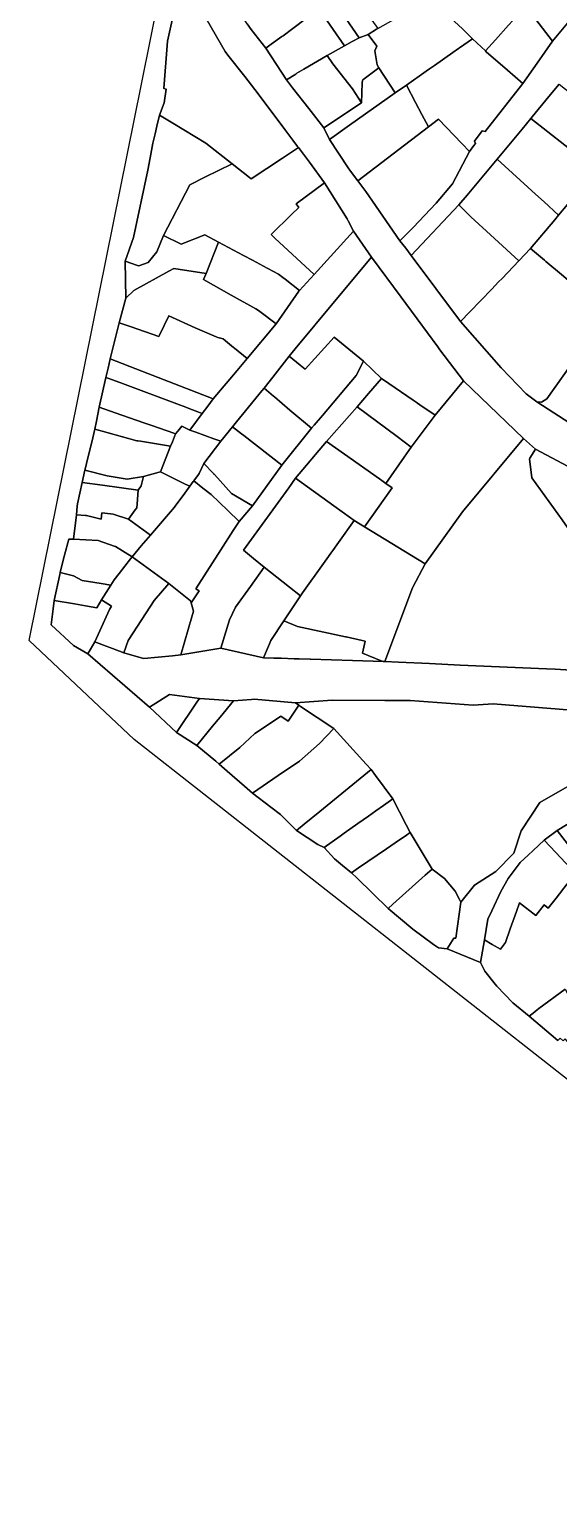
# Model space of a CAD drawing. Header units: inches. Extents: x 469561 to 471650, y 1000291 to 1003909.
# Drawn here: x 469952.2 to 470104, y 1000929.4 to 1001347.5 of the extents above; entities that cross this region are included whole.
import ezdxf

# ---------------------------------------------------------------- set-up
doc = ezdxf.new("R2010")
doc.units = ezdxf.units.IN
doc.header["$MEASUREMENT"] = 0
doc.layers.add('Gulele_10_08_New_Parcel', color=7, linetype='Continuous')

msp = doc.modelspace()

# ---------------------------------------------------------------- linework, layer by layer
at = {"layer": 'Gulele_10_08_New_Parcel'}
for points in [[(470556.3433, 1000687.9273), (470181.9868, 1000987.1985), (469982.2337, 1001143.9182), (469952.1695, 1001172.255), (469984.4018, 1001331.7218), (469994.8086, 1001383.4798)], [(469995.3301, 1001359.9651), (469991.8313, 1001344.058), (469990.8021, 1001330.4853), (469991.4424, 1001330.3022), (469990.8645, 1001326.3769), (469989.5648, 1001322.82), (469988.7875, 1001319.6569), (469988.2556, 1001317.4926), (469987.5812, 1001314.7486), (469986.8383, 1001310.5511), (469986.2132, 1001307.0193), (469982.0407, 1001287.73), (469979.715, 1001280.9582), (469979.8518, 1001270.356), (469977.9366, 1001263.3106), (469977.1744, 1001260.2), (469975.4057, 1001252.982), (469974.7899, 1001250.3221), (469974.1724, 1001247.6551), (469972.1908, 1001239.0964), (469971.4598, 1001235.1404), (469971.028, 1001232.8035), (469970.1128, 1001229.1428), (469968.7885, 1001223.8454), (469968.369, 1001222.1676), (469968.0867, 1001221.0384), (469967.3393, 1001217.5793), (469966.0583, 1001211.4409), (469965.9762, 1001210.7394), (469965.6927, 1001208.3157), (469964.8678, 1001201.2647), (469963.5038, 1001201.3387), (469962.3229, 1001196.7135), (469961.8634, 1001194.9138), (469961.0414, 1001191.6941), (469960.9325, 1001191.1886), (469959.3313, 1001183.7595), (469959.0224, 1001181.336), (469958.4421, 1001176.7826), (469964.8849, 1001170.807), (469968.9759, 1001168.4376), (469986.6599, 1001153.1518), (469994.3788, 1001145.9076), (470000.1885, 1001142.162), (470005.6691, 1001137.619), (470006.675, 1001136.7852), (470008.966, 1001134.8019), (470013.89, 1001130.5393), (470016.2149, 1001128.5267), (470021.4855, 1001124.5155), (470024.2598, 1001122.4041), (470025.1114, 1001121.532), (470028.7908, 1001117.7642), (470034.9693, 1001113.7793), (470036.7369, 1001112.9129), (470039.748, 1001109.6508), (470041.9722, 1001107.8033), (470044.5293, 1001105.6793), (470046.1622, 1001104.0895), (470055.0546, 1001095.4316), (470062.1642, 1001089.493), (470068.115, 1001085.1651), (470069.5247, 1001084.1399), (470072.0272, 1001083.8423), (470081.5293, 1001079.9793), (470082.8125, 1001077.4888), (470085.7942, 1001073.7043), (470086.2025, 1001073.1861), (470090.8311, 1001068.3618), (470095.525, 1001064.5807), (470103.6849, 1001057.5591), (470104.3677, 1001058.2424)], [(470002.9716, 1001350.3175), (470008.3236, 1001341.0483), (470009.1233, 1001340.0323), (470013.9813, 1001333.8607), (470016.8571, 1001330.2074), (470024.114, 1001320.5316), (470025.4657, 1001318.7293), (470027.7625, 1001315.6668), (470029.1142, 1001313.8646), (470029.3746, 1001313.5174), (470024.8045, 1001310.5097), (470015.7939, 1001304.5797), (470015.3462, 1001304.9322), (470010.3221, 1001308.8878), (470002.8393, 1001314.7793), (469993.3762, 1001320.5113), (469993.3144, 1001320.5488), (469989.5648, 1001322.82), (469990.8645, 1001326.3769), (469991.4424, 1001330.3022), (469990.8021, 1001330.4853), (469991.8313, 1001344.058), (469995.3301, 1001359.9651)], [(470104.06, 1001331.7244), (470101.1703, 1001328.1934), (470096.3869, 1001322.3484), (470096.0028, 1001321.8791), (470093.4923, 1001318.8115), (470086.3197, 1001310.2106), (470077.7464, 1001299.9301), (470075.3771, 1001297.089), (470061.669, 1001282.6382), (470060.1801, 1001284.6661), (470058.4413, 1001286.8425), (470062.2347, 1001290.5766), (470068.8137, 1001297.6298), (470073.4962, 1001303.1421), (470078.3564, 1001312.4476), (470079.6855, 1001314.1409), (470080.089, 1001314.655), (470079.7907, 1001315.3642), (470082.0476, 1001318.376), (470082.8578, 1001318.1824), (470093.6574, 1001331.9414), (470097.7528, 1001337.7525), (470102.1834, 1001344.0391), (470108.8547, 1001352.0297)], [(470108.8547, 1001352.0297), (470102.1834, 1001344.0391), (470094.506, 1001353.9533)], [(470119.1566, 1001215.5161), (470097.311, 1001227.1235), (470093.8727, 1001230.1458), (470076.6901, 1001246.7226), (470069.9109, 1001255.5917), (470069.3055, 1001256.3837), (470063.3728, 1001264.4352), (470060.1376, 1001268.8258), (470058.7674, 1001270.6854), (470050.3415, 1001282.1206), (470045.107, 1001289.5768), (470043.6332, 1001292.5645), (470043.3793, 1001293.0793), (470036.8304, 1001303.4624), (470032.4964, 1001309.3073), (470029.3746, 1001313.5174), (470029.1142, 1001313.8646), (470027.7625, 1001315.6668), (470025.4657, 1001318.7293), (470024.114, 1001320.5316), (470016.8571, 1001330.2074), (470013.9813, 1001333.8607), (470009.1233, 1001340.0323), (470008.3236, 1001341.0483), (470002.9716, 1001350.3175)], [(470014.7107, 1001348.9585), (470015.7661, 1001347.4176), (470019.9743, 1001342.0239), (470024.5137, 1001335.1068), (470025.9202, 1001332.9635), (470026.1978, 1001332.5405), (470027.6832, 1001330.6522), (470032.3136, 1001324.7662), (470036.6888, 1001319.2045), (470038.2595, 1001315.8853), (470043.6448, 1001307.7145), (470044.2435, 1001306.8063), (470046.4093, 1001303.9718), (470048.715, 1001300.9542), (470049.5689, 1001299.7153), (470050.639, 1001298.1627), (470058.4413, 1001286.8425), (470060.1801, 1001284.6661), (470061.669, 1001282.6382), (470075.8649, 1001263.7047), (470087.472, 1001250.4061), (470094.6462, 1001242.9403), (470097.6793, 1001240.6655), (470108.7946, 1001233.4798)], [(470108.7946, 1001233.4798), (470097.6793, 1001240.6655), (470099.0208, 1001240.5488), (470100.5373, 1001241.5404), (470109.928, 1001254.7223)], [(470107.6771, 1001152.3067), (470085.171, 1001154.1288), (470079.4343, 1001153.7145), (470061.3963, 1001155.0756), (470054.122, 1001155.0756), (470039.0115, 1001155.194), (470028.5414, 1001154.3361), (470016.6877, 1001155.4574), (470015.8744, 1001155.3867), (470010.7841, 1001154.9443), (470000.9998, 1001155.6611), (469992.371, 1001156.7498), (469986.6599, 1001153.1518), (469968.9759, 1001168.4376), (469970.9693, 1001171.8793), (469973.4956, 1001170.9065), (469976.0219, 1001169.9337), (469979.2793, 1001168.6793), (469984.3148, 1001167.2747), (469985.0503, 1001167.0695), (469993.2163, 1001167.8597), (469995.6526, 1001168.0955), (470007.1337, 1001170.0618), (470019.3598, 1001167.3082), (470022.3532, 1001167.2121), (470024.3988, 1001167.1464), (470028.1115, 1001167.0273), (470029.3434, 1001166.9877), (470029.5522, 1001166.981), (470032.7212, 1001166.8793), (470032.843, 1001166.8754), (470044.8322, 1001166.4905), (470050.8046, 1001166.2988), (470053.6699, 1001166.2068), (470054.145, 1001166.1855), (470058.0309, 1001166.0115), (470066.979, 1001165.6108), (470075.6924, 1001165.2205), (470100.4963, 1001164.1097), (470102.99, 1001163.998), (470107.5849, 1001163.7922)], [(470107.0302, 1001130.7156), (470098.5805, 1001125.8238), (470093.1987, 1001117.6575), (470091.1287, 1001111.3257), (470085.9288, 1001106.0093), (470079.8373, 1001102.1037), (470075.8816, 1001097.2718), (470075.5232, 1001097.9698), (470074.2924, 1001100.3665), (470071.2812, 1001104.0468), (470067.6846, 1001106.7234), (470061.4114, 1001117.1787), (470060.2393, 1001119.4448), (470056.3929, 1001126.8812), (470051.4849, 1001133.5137), (470050.2033, 1001135.2455), (470048.7805, 1001136.8123), (470039.4953, 1001147.0371), (470029.9982, 1001153.3685), (470029.457, 1001153.7293), (470028.5414, 1001154.3361), (470039.0115, 1001155.194), (470054.122, 1001155.0756), (470061.3963, 1001155.0756), (470079.4343, 1001153.7145), (470085.171, 1001154.1288), (470107.6771, 1001152.3067)], [(470112.5126, 1001123.2411), (470103.5593, 1001117.7793), (470099.8277, 1001115.0396), (470096.6774, 1001112.0948), (470095.2142, 1001110.727), (470092.9142, 1001108.577), (470089.4621, 1001104.0221), (470087.3759, 1001100.3061), (470084.7576, 1001094.8009), (470083.6165, 1001092.4015), (470082.6821, 1001086.4201), (470081.5293, 1001079.9793), (470072.0272, 1001083.8423), (470073.8669, 1001086.918), (470074.5112, 1001086.8869), (470075.8816, 1001097.2718), (470079.8373, 1001102.1037), (470085.9288, 1001106.0093), (470091.1287, 1001111.3257), (470093.1987, 1001117.6575), (470098.5805, 1001125.8238), (470107.0302, 1001130.7156)], [(470108.7479, 1001105.4969), (470103.1521, 1001111.4832), (470099.8277, 1001115.0396), (470103.5593, 1001117.7793), (470108.0961, 1001111.8246)], [(470105.7952, 1001072.3631), (470098.2645, 1001066.7474), (470097.8067, 1001066.406), (470096.6056, 1001065.4452), (470095.525, 1001064.5807), (470090.8311, 1001068.3618), (470086.2025, 1001073.1861), (470085.7942, 1001073.7043), (470082.8125, 1001077.4888), (470081.5293, 1001079.9793), (470082.6821, 1001086.4201), (470084.8784, 1001085.1336), (470087.2455, 1001083.7472), (470088.6798, 1001085.703), (470090.0778, 1001089.6255), (470091.8459, 1001094.5862), (470092.7271, 1001097.0587), (470097.3974, 1001093.4098), (470099.8152, 1001096.5044), (470100.9993, 1001095.5793), (470103.2364, 1001098.4426), (470106.4132, 1001102.5087)]]:
    msp.add_lwpolyline(points, dxfattribs=at)
for points in [[(470031.5322, 1001367.2142), (470035.859, 1001370.2963), (470052.0993, 1001347.6547), (470051.7737, 1001347.4531), (470049.3324, 1001345.9419), (470046.8116, 1001345.0213), (470035.1318, 1001361.9859)], [(470066.68, 1001356.7232), (470070.1177, 1001359.746), (470071.8635, 1001361.0006), (470077.0763, 1001364.7465), (470078.2818, 1001365.6129), (470083.8093, 1001369.585), (470086.9231, 1001365.4387), (470095.0773, 1001354.5806), (470094.506, 1001353.9533), (470089.625, 1001348.5938), (470085.8092, 1001344.4039), (470082.9525, 1001341.2672), (470079.296, 1001344.7402), (470076.3521, 1001347.5364), (470072.9953, 1001350.7248), (470071.1947, 1001352.435)], [(470012.8025, 1001351.7444), (470023.9455, 1001361.1092), (470027.6203, 1001364.1913), (470029.8927, 1001360.9149), (470031.0191, 1001359.2908), (470035.1735, 1001353.3007), (470027.7612, 1001347.7014), (470024.9531, 1001345.5802), (470024.6408, 1001345.3571), (470021.5197, 1001343.1278), (470019.9743, 1001342.0239), (470015.7661, 1001347.4176), (470014.7107, 1001348.9585)], [(470027.6203, 1001364.1913), (470031.5322, 1001367.2142), (470035.1318, 1001361.9859), (470046.8116, 1001345.0213), (470044.9776, 1001344.0439), (470044.8036, 1001343.943), (470042.5643, 1001342.6443), (470035.1735, 1001353.3007), (470031.0191, 1001359.2908), (470029.8927, 1001360.9149)], [(470049.3324, 1001345.9419), (470051.7737, 1001347.4531), (470052.0993, 1001347.6547), (470056.7545, 1001350.2323), (470059.2711, 1001351.6258), (470066.68, 1001356.7232), (470071.1947, 1001352.435), (470072.9953, 1001350.7248), (470076.3521, 1001347.5364), (470079.296, 1001344.7402), (470075.5534, 1001342.1214), (470075.2667, 1001341.9208), (470073.6305, 1001340.7759), (470068.3728, 1001337.0969), (470066.9735, 1001336.1177), (470065.9335, 1001335.39), (470060.3083, 1001331.4539), (470057.1305, 1001329.2101), (470052.4295, 1001336.4162), (470051.9105, 1001337.2118), (470051.3055, 1001341.2745), (470051.8793, 1001342.5793)], [(470019.9743, 1001342.0239), (470021.5197, 1001343.1278), (470024.6408, 1001345.3571), (470024.9531, 1001345.5802), (470027.7612, 1001347.7014), (470035.1735, 1001353.3007), (470042.5643, 1001342.6443), (470037.5513, 1001339.9107), (470030.9094, 1001335.993), (470028.9488, 1001334.8365), (470028.6152, 1001334.5581), (470025.9202, 1001332.9635), (470024.5137, 1001335.1068)], [(470082.9525, 1001341.2672), (470085.8092, 1001344.4039), (470089.625, 1001348.5938), (470094.506, 1001353.9533), (470102.1834, 1001344.0391), (470097.7528, 1001337.7525), (470093.6574, 1001331.9414), (470089.3299, 1001335.7028), (470083.2166, 1001341.0163)], [(470037.5513, 1001339.9107), (470042.5643, 1001342.6443), (470044.8036, 1001343.943), (470044.9776, 1001344.0439), (470046.8116, 1001345.0213), (470049.3324, 1001345.9419), (470051.8793, 1001342.5793), (470051.3055, 1001341.2745), (470051.9105, 1001337.2118), (470052.4295, 1001336.4162), (470047.8259, 1001332.905), (470047.6803, 1001332.794), (470047.6587, 1001332.1137), (470047.4761, 1001326.3763), (470044.836, 1001330.3475), (470039.2664, 1001337.5183)], [(470060.3083, 1001331.4539), (470065.9335, 1001335.39), (470066.9735, 1001336.1177), (470068.3728, 1001337.0969), (470073.6305, 1001340.7759), (470075.2667, 1001341.9208), (470075.5534, 1001342.1214), (470079.296, 1001344.7402), (470082.9525, 1001341.2672), (470083.2166, 1001341.0163), (470089.3299, 1001335.7028), (470093.6574, 1001331.9414), (470082.8578, 1001318.1824), (470082.0476, 1001318.376), (470079.7907, 1001315.3642), (470080.089, 1001314.655), (470079.6855, 1001314.1409), (470078.3564, 1001312.4476), (470076.2005, 1001314.6903), (470069.525, 1001321.6346), (470066.6631, 1001319.4478), (470064.7565, 1001323.05), (470062.9547, 1001326.454)], [(470025.9202, 1001332.9635), (470028.6152, 1001334.5581), (470028.9488, 1001334.8365), (470030.9094, 1001335.993), (470037.5513, 1001339.9107), (470039.2664, 1001337.5183), (470044.836, 1001330.3475), (470047.4761, 1001326.3763), (470036.6888, 1001319.2045), (470032.3136, 1001324.7662), (470027.6832, 1001330.6522), (470026.1978, 1001332.5405)], [(470036.6888, 1001319.2045), (470047.4761, 1001326.3763), (470047.6587, 1001332.1137), (470047.6803, 1001332.794), (470047.8259, 1001332.905), (470052.4295, 1001336.4162), (470057.1305, 1001329.2101), (470044.0141, 1001319.9486), (470038.2595, 1001315.8853)], [(470038.2595, 1001315.8853), (470044.0141, 1001319.9486), (470057.1305, 1001329.2101), (470060.3083, 1001331.4539), (470062.9547, 1001326.454), (470064.7565, 1001323.05), (470066.6631, 1001319.4478), (470046.4093, 1001303.9718), (470044.2435, 1001306.8063), (470043.6448, 1001307.7145)], [(470096.0028, 1001321.8791), (470096.3869, 1001322.3484), (470101.1703, 1001328.1934), (470104.06, 1001331.7244), (470111.3266, 1001325.9666), (470112.8286, 1001324.7765), (470116.795, 1001321.6336), (470118.3379, 1001320.4111), (470121.6593, 1001317.7793), (470116.7835, 1001310.9066), (470114.2212, 1001307.5212), (470105.7682, 1001314.183)], [(469979.715, 1001280.9582), (469982.0407, 1001287.73), (469986.2132, 1001307.0193), (469986.8383, 1001310.5511), (469987.5812, 1001314.7486), (469988.2556, 1001317.4926), (469988.7875, 1001319.6569), (469989.5648, 1001322.82), (469993.3144, 1001320.5488), (469993.3762, 1001320.5113), (470002.8393, 1001314.7793), (470010.3221, 1001308.8878), (470002.5505, 1001305.0202), (469998.1834, 1001302.8468), (469990.6593, 1001288.3456), (469988.8124, 1001283.6259), (469986.32, 1001280.6351), (469983.602, 1001279.6233), (469983.1884, 1001279.7653)], [(470046.4093, 1001303.9718), (470066.6631, 1001319.4478), (470069.525, 1001321.6346), (470076.2005, 1001314.6903), (470078.3564, 1001312.4476), (470073.4962, 1001303.1421), (470068.8137, 1001297.6298), (470062.2347, 1001290.5766), (470058.4413, 1001286.8425), (470050.639, 1001298.1627), (470049.5689, 1001299.7153), (470048.715, 1001300.9542)], [(470086.3197, 1001310.2106), (470093.4923, 1001318.8115), (470096.0028, 1001321.8791), (470105.7682, 1001314.183), (470114.2212, 1001307.5212), (470112.4578, 1001305.1913), (470111.7458, 1001304.2506), (470108.275, 1001299.5571), (470106.53, 1001297.1974), (470103.9622, 1001294.1562), (470099.7894, 1001297.9534), (470097.369, 1001300.1559)], [(469990.6593, 1001288.3456), (469998.1834, 1001302.8468), (470002.5505, 1001305.0202), (470010.3221, 1001308.8878), (470015.3462, 1001304.9322), (470015.7939, 1001304.5797), (470024.8045, 1001310.5097), (470029.3746, 1001313.5174), (470032.4964, 1001309.3073), (470036.8304, 1001303.4624), (470028.6983, 1001297.4325), (470029.4816, 1001296.3762), (470027.4171, 1001294.3451), (470021.5519, 1001288.5746), (470022.5814, 1001287.5208), (470033.8458, 1001277.1796), (470029.6847, 1001272.5988), (470025.5174, 1001275.8359), (470024.8773, 1001276.3332), (470023.6593, 1001277.2793), (470022.239, 1001278.0356), (470020.4046, 1001279.0124), (470016.1763, 1001281.264), (470013.6103, 1001282.6305), (470006.4418, 1001286.4478), (470002.4927, 1001288.5508), (469995.721, 1001285.8832)], [(470075.3771, 1001297.089), (470077.7464, 1001299.9301), (470086.3197, 1001310.2106), (470097.369, 1001300.1559), (470099.7894, 1001297.9534), (470103.9622, 1001294.1562), (470102.8732, 1001292.8665), (470095.9204, 1001284.6319), (470092.5893, 1001281.0793), (470085.6116, 1001287.4595), (470078.8059, 1001293.6823), (470078.5479, 1001293.9182)], [(470021.5519, 1001288.5746), (470027.4171, 1001294.3451), (470029.4816, 1001296.3762), (470028.6983, 1001297.4325), (470036.8304, 1001303.4624), (470043.3793, 1001293.0793), (470043.6332, 1001292.5645), (470045.107, 1001289.5768), (470033.8458, 1001277.1796), (470022.5814, 1001287.5208)], [(470095.9204, 1001284.6319), (470102.8732, 1001292.8665), (470103.9622, 1001294.1562), (470106.53, 1001297.1974), (470111.1183, 1001293.4076), (470124.0768, 1001282.7045), (470126.2537, 1001280.9065), (470124.1703, 1001277.6995), (470120.5106, 1001272.0661), (470117.0389, 1001266.722), (470104.7567, 1001277.1381), (470100.3133, 1001280.9065), (470099.9101, 1001281.2484), (470096.4864, 1001284.1519)], [(470061.669, 1001282.6382), (470075.3771, 1001297.089), (470078.5479, 1001293.9182), (470078.8059, 1001293.6823), (470085.6116, 1001287.4595), (470092.5893, 1001281.0793), (470087.7193, 1001276.02), (470086.7469, 1001275.0098), (470084.8004, 1001272.9876), (470078.5191, 1001266.4621), (470075.8649, 1001263.7047)], [(469998.1893, 1001232.5793), (470001.7764, 1001237.3301), (470003.3429, 1001239.4047), (470004.9093, 1001241.4793), (470011.7773, 1001249.6625), (470014.6229, 1001253.053), (470022.9448, 1001262.9686), (470029.5114, 1001272.408), (470029.6847, 1001272.5988), (470033.8458, 1001277.1796), (470045.107, 1001289.5768), (470050.3415, 1001282.1206), (470040.2177, 1001269.9744), (470028.4292, 1001255.8307), (470026.7193, 1001253.7793), (470022.0121, 1001247.7475), (470019.5257, 1001244.5614), (470018.8708, 1001243.763), (470013.3054, 1001236.9781), (470011.638, 1001234.9452), (470010.4483, 1001233.4949), (470007.0757, 1001229.3834), (470005.132, 1001230.0824), (469999.9537, 1001231.9447)], [(469979.715, 1001280.9582), (469983.1884, 1001279.7653), (469983.602, 1001279.6233), (469986.32, 1001280.6351), (469988.8124, 1001283.6259), (469990.6593, 1001288.3456), (469995.721, 1001285.8832), (470002.4927, 1001288.5508), (470006.4418, 1001286.4478), (470002.8641, 1001277.4795), (469993.6005, 1001278.9062), (469992.2249, 1001278.1484), (469982.1775, 1001272.6132), (469979.8518, 1001270.356)], [(470002.1507, 1001275.6913), (470002.8641, 1001277.4795), (470006.4418, 1001286.4478), (470013.6103, 1001282.6305), (470016.1763, 1001281.264), (470020.4046, 1001279.0124), (470022.239, 1001278.0356), (470023.6593, 1001277.2793), (470024.8773, 1001276.3332), (470025.5174, 1001275.8359), (470029.6847, 1001272.5988), (470029.5114, 1001272.408), (470022.9448, 1001262.9686), (470018.258, 1001266.5137), (470017.6095, 1001267.0043), (470017.1158, 1001267.2817), (470010.0767, 1001271.2373)], [(470075.8649, 1001263.7047), (470078.5191, 1001266.4621), (470084.8004, 1001272.9876), (470086.7469, 1001275.0098), (470087.7193, 1001276.02), (470092.5893, 1001281.0793), (470095.9204, 1001284.6319), (470096.4864, 1001284.1519), (470099.9101, 1001281.2484), (470100.3133, 1001280.9065), (470104.7567, 1001277.1381), (470117.0389, 1001266.722), (470109.928, 1001254.7223), (470100.5373, 1001241.5404), (470099.0208, 1001240.5488), (470097.6793, 1001240.6655), (470094.6462, 1001242.9403), (470087.472, 1001250.4061)], [(470026.7193, 1001253.7793), (470028.4292, 1001255.8307), (470040.2177, 1001269.9744), (470050.3415, 1001282.1206), (470058.7674, 1001270.6854), (470060.1376, 1001268.8258), (470063.3728, 1001264.4352), (470069.3055, 1001256.3837), (470069.9109, 1001255.5917), (470076.6901, 1001246.7226), (470068.5394, 1001236.8096), (470067.316, 1001237.6515), (470064.5646, 1001239.5449), (470063.1543, 1001240.5154), (470062.2929, 1001241.1082), (470055.3038, 1001245.918), (470053.1742, 1001247.3835), (470048.0349, 1001252.2696), (470039.6475, 1001259.1641), (470031.2842, 1001249.9745), (470029.8277, 1001251.1885)], [(469977.9366, 1001263.3106), (469979.8518, 1001270.356), (469982.1775, 1001272.6132), (469992.2249, 1001278.1484), (469993.6005, 1001278.9062), (470002.8641, 1001277.4795), (470002.1507, 1001275.6913), (470010.0767, 1001271.2373), (470017.1158, 1001267.2817), (470017.6095, 1001267.0043), (470018.258, 1001266.5137), (470022.9448, 1001262.9686), (470014.6229, 1001253.053), (470011.0033, 1001256.0276), (470010.7896, 1001256.2032), (470008.4808, 1001258.1006), (470007.7618, 1001258.6911), (470006.2193, 1001259.0793), (470005.8148, 1001259.2543), (469999.7493, 1001261.8793), (469992.2193, 1001265.2793), (469989.5214, 1001259.7436), (469989.3596, 1001259.4117), (469981.4393, 1001262.1151)], [(469975.4057, 1001252.982), (469977.1744, 1001260.2), (469977.9366, 1001263.3106), (469981.4393, 1001262.1151), (469989.3596, 1001259.4117), (469989.5214, 1001259.7436), (469992.2193, 1001265.2793), (469999.7493, 1001261.8793), (470005.8148, 1001259.2543), (470006.2193, 1001259.0793), (470007.7618, 1001258.6911), (470008.4808, 1001258.1006), (470010.7896, 1001256.2032), (470011.0033, 1001256.0276), (470014.6229, 1001253.053), (470011.7773, 1001249.6625), (470004.9093, 1001241.4793), (469984.4328, 1001249.4626)], [(470019.5257, 1001244.5614), (470022.0121, 1001247.7475), (470026.7193, 1001253.7793), (470029.8277, 1001251.1885), (470031.2842, 1001249.9745), (470039.6475, 1001259.1641), (470048.0349, 1001252.2696), (470045.9079, 1001248.2411), (470036.2132, 1001236.7685), (470033.8643, 1001233.9889), (470033.0885, 1001233.0708), (470026.9106, 1001238.3048), (470022.4552, 1001242.0794), (470022.1712, 1001242.3201)], [(469974.1724, 1001247.6551), (469974.7899, 1001250.3221), (469975.4057, 1001252.982), (469984.4328, 1001249.4626), (470004.9093, 1001241.4793), (470003.3429, 1001239.4047), (470001.7764, 1001237.3301), (469998.953, 1001238.3862), (469996.2932, 1001239.381), (469995.2824, 1001239.7591), (469978.956, 1001245.8658), (469977.1372, 1001246.5462), (469974.6836, 1001247.4639)], [(469995.6526, 1001168.0955), (469998.7722, 1001179.0102), (469999.2493, 1001180.6793), (469998.6029, 1001183.0055), (470000.8638, 1001186.4624), (469999.9693, 1001187.0793), (470007.1444, 1001198.2834), (470010.6845, 1001203.8114), (470012.3426, 1001206.4005), (470016.2267, 1001210.8323), (470024.5865, 1001222.4748), (470033.0885, 1001233.0708), (470033.8643, 1001233.9889), (470036.2132, 1001236.7685), (470045.9079, 1001248.2411), (470048.0349, 1001252.2696), (470053.1742, 1001247.3835), (470049.4779, 1001243.076), (470046.18, 1001239.2328), (470037.4235, 1001229.3197), (470028.5568, 1001218.7458), (470026.5648, 1001216.0419), (470013.5679, 1001198.099), (470016.5041, 1001195.7565), (470019.58, 1001193.3024), (470015.611, 1001187.7723), (470011.3192, 1001181.7923), (470009.6119, 1001178.1575), (470007.1337, 1001170.0618)], [(469972.1908, 1001239.0964), (469974.1724, 1001247.6551), (469974.6836, 1001247.4639), (469977.1372, 1001246.5462), (469978.956, 1001245.8658), (469995.2824, 1001239.7591), (469996.2932, 1001239.381), (469998.953, 1001238.3862), (470001.7764, 1001237.3301), (469998.1893, 1001232.5793), (469995.9262, 1001233.6927), (469994.7565, 1001232.2532), (469994.1477, 1001231.5039), (469993.6026, 1001231.6924), (469987.3109, 1001233.868), (469985.0876, 1001234.6368), (469976.8384, 1001237.4893)], [(470046.18, 1001239.2328), (470049.4779, 1001243.076), (470053.1742, 1001247.3835), (470055.3038, 1001245.918), (470062.2929, 1001241.1082), (470063.1543, 1001240.5154), (470064.5646, 1001239.5449), (470067.316, 1001237.6515), (470068.5394, 1001236.8096), (470061.7104, 1001227.6676), (470057.6315, 1001230.705)], [(470010.4483, 1001233.4949), (470011.638, 1001234.9452), (470013.3054, 1001236.9781), (470018.8708, 1001243.763), (470019.5257, 1001244.5614), (470022.1712, 1001242.3201), (470022.4552, 1001242.0794), (470026.9106, 1001238.3048), (470033.0885, 1001233.0708), (470024.5865, 1001222.4748), (470013.6716, 1001230.9824), (470012.9981, 1001231.5075)], [(470048.3053, 1001204.8455), (470056.1893, 1001215.9793), (470054.387, 1001217.2605), (470059.7189, 1001224.8376), (470061.7104, 1001227.6676), (470068.5394, 1001236.8096), (470076.6901, 1001246.7226), (470093.8727, 1001230.1458), (470076.4148, 1001209.1082), (470065.7307, 1001194.1835)], [(469971.028, 1001232.8035), (469971.4598, 1001235.1404), (469972.1908, 1001239.0964), (469976.8384, 1001237.4893), (469985.0876, 1001234.6368), (469987.3109, 1001233.868), (469993.6026, 1001231.6924), (469994.1477, 1001231.5039), (469993.2378, 1001229.2211), (469992.7289, 1001227.9442), (469984.0937, 1001229.3428), (469983.3013, 1001229.4711), (469982.9983, 1001229.5202), (469974.8535, 1001231.7542), (469973.1412, 1001232.2239)], [(470037.4235, 1001229.3197), (470046.18, 1001239.2328), (470057.6315, 1001230.705), (470061.7104, 1001227.6676), (470059.7189, 1001224.8376), (470054.387, 1001217.2605), (470053.6345, 1001217.7955), (470052.5596, 1001218.5596), (470042.5907, 1001225.6464)], [(469968.0867, 1001221.0384), (469968.369, 1001222.1676), (469968.7885, 1001223.8454), (469970.1128, 1001229.1428), (469971.028, 1001232.8035), (469973.1412, 1001232.2239), (469974.8535, 1001231.7542), (469982.9983, 1001229.5202), (469983.3013, 1001229.4711), (469984.0937, 1001229.3428), (469992.7289, 1001227.9442), (469989.813, 1001220.6283), (469989.4698, 1001220.5339), (469984.9093, 1001219.2793), (469980.2622, 1001218.5075), (469974.573, 1001219.4168)], [(469989.813, 1001220.6283), (469992.7289, 1001227.9442), (469993.2378, 1001229.2211), (469994.1477, 1001231.5039), (469994.7565, 1001232.2532), (469995.9262, 1001233.6927), (469998.1893, 1001232.5793), (469999.9537, 1001231.9447), (470005.132, 1001230.0824), (470007.0757, 1001229.3834), (470002.2875, 1001222.9537), (470000.9195, 1001220.0808), (470000.7459, 1001219.8471), (469999.3525, 1001217.9714), (469999.2164, 1001217.7882), (469998.227, 1001216.4563), (469996.9314, 1001217.0987), (469989.9899, 1001220.5406)], [(470002.2875, 1001222.9537), (470007.0757, 1001229.3834), (470010.4483, 1001233.4949), (470012.9981, 1001231.5075), (470013.6716, 1001230.9824), (470024.5865, 1001222.4748), (470016.2267, 1001210.8323), (470010.1824, 1001214.3532), (470005.2919, 1001219.7829), (470005.1306, 1001219.9562), (470004.9693, 1001220.1295)], [(470028.5568, 1001218.7458), (470037.4235, 1001229.3197), (470042.5907, 1001225.6464), (470052.5596, 1001218.5596), (470053.6345, 1001217.7955), (470054.387, 1001217.2605), (470056.1893, 1001215.9793), (470048.3053, 1001204.8455), (470045.2989, 1001206.685), (470044.2625, 1001207.4316), (470039.5166, 1001210.8505)], [(470054.145, 1001166.1855), (470062.0531, 1001187.3133), (470062.151, 1001187.5749), (470065.7307, 1001194.1835), (470076.4148, 1001209.1082), (470093.8727, 1001230.1458), (470097.311, 1001227.1235), (470095.6707, 1001224.4861), (470095.5719, 1001224.3272), (470096.2493, 1001218.8788), (470104.9231, 1001206.8535), (470106.5168, 1001204.6441), (470119.4977, 1001186.6476), (470123.6072, 1001181.3484), (470125.7048, 1001178.6436), (470133.8132, 1001168.1877), (470134.6687, 1001162.5793), (470134.1624, 1001162.602), (470107.5849, 1001163.7922), (470102.99, 1001163.998), (470100.4963, 1001164.1097), (470075.6924, 1001165.2205), (470066.979, 1001165.6108), (470058.0309, 1001166.0115)], [(470095.5719, 1001224.3272), (470095.6707, 1001224.4861), (470097.311, 1001227.1235), (470119.1566, 1001215.5161), (470136.4057, 1001205.9208), (470119.4977, 1001186.6476), (470106.5168, 1001204.6441), (470104.9231, 1001206.8535), (470096.2493, 1001218.8788)], [(469999.3525, 1001217.9714), (470000.7459, 1001219.8471), (470000.9195, 1001220.0808), (470002.2875, 1001222.9537), (470004.9693, 1001220.1295), (470005.1306, 1001219.9562), (470005.2919, 1001219.7829), (470010.1824, 1001214.3532), (470016.2267, 1001210.8323), (470012.3426, 1001206.4005), (470009.1083, 1001209.4965), (470004.3396, 1001214.0614), (470001.9859, 1001215.9068)], [(469967.3393, 1001217.5793), (469968.0867, 1001221.0384), (469974.573, 1001219.4168), (469980.2622, 1001218.5075), (469984.9093, 1001219.2793), (469984.2295, 1001216.5923), (469983.4087, 1001215.3611), (469973.2169, 1001216.768)], [(469980.6726, 1001207.0161), (469982.5873, 1001209.6672), (469983.0293, 1001210.2793), (469983.1131, 1001211.4016), (469983.4087, 1001215.3611), (469984.2295, 1001216.5923), (469984.9093, 1001219.2793), (469989.4698, 1001220.5339), (469989.813, 1001220.6283), (469989.9899, 1001220.5406), (469996.9314, 1001217.0987), (469998.227, 1001216.4563), (469996.2732, 1001213.8262), (469994.5165, 1001211.4614), (469993.9904, 1001210.7532), (469993.8057, 1001210.5046), (469986.9204, 1001202.4134)], [(469981.6986, 1001196.277), (469984.3063, 1001199.3414), (469986.9204, 1001202.4134), (469993.8057, 1001210.5046), (469993.9904, 1001210.7532), (469994.5165, 1001211.4614), (469996.2732, 1001213.8262), (469998.227, 1001216.4563), (469999.2164, 1001217.7882), (469999.3525, 1001217.9714), (470001.9859, 1001215.9068), (470004.3396, 1001214.0614), (470009.1083, 1001209.4965), (470012.3426, 1001206.4005), (470010.6845, 1001203.8114), (470007.1444, 1001198.2834), (469999.9693, 1001187.0793), (470000.8638, 1001186.4624), (469998.6029, 1001183.0055), (469998.4405, 1001183.5898), (469995.5823, 1001185.8844), (469992.2097, 1001188.592)], [(470013.5679, 1001198.099), (470026.5648, 1001216.0419), (470028.5568, 1001218.7458), (470039.5166, 1001210.8505), (470044.2625, 1001207.4316), (470045.2989, 1001206.685), (470040.8017, 1001200.3336), (470039.1996, 1001198.0708), (470038.6705, 1001197.3236), (470037.4916, 1001195.6587), (470033.7232, 1001190.3365), (470033.4078, 1001189.9004), (470030.4993, 1001185.8793), (470029.938, 1001185.0385), (470026.7716, 1001187.5647), (470019.58, 1001193.3024), (470016.5041, 1001195.7565)], [(469965.6927, 1001208.3157), (469965.9762, 1001210.7394), (469966.0583, 1001211.4409), (469967.3393, 1001217.5793), (469973.2169, 1001216.768), (469983.4087, 1001215.3611), (469983.1131, 1001211.4016), (469983.0293, 1001210.2793), (469982.5873, 1001209.6672), (469980.6726, 1001207.0161), (469976.241, 1001208.4879), (469973.8658, 1001208.7711), (469972.9957, 1001208.8749), (469972.8054, 1001206.9845), (469968.6293, 1001208.0793), (469968.3512, 1001208.1017)], [(469964.8678, 1001201.2647), (469965.6927, 1001208.3157), (469968.3512, 1001208.1017), (469968.6293, 1001208.0793), (469972.8054, 1001206.9845), (469972.9957, 1001208.8749), (469973.8658, 1001208.7711), (469976.241, 1001208.4879), (469980.6726, 1001207.0161), (469986.9204, 1001202.4134), (469984.3063, 1001199.3414), (469981.6986, 1001196.277), (469976.9105, 1001199.2183), (469976.5734, 1001199.3316), (469971.9693, 1001200.8793)], [(470025.1593, 1001177.8793), (470029.938, 1001185.0385), (470030.4993, 1001185.8793), (470033.4078, 1001189.9004), (470033.7232, 1001190.3365), (470037.4916, 1001195.6587), (470038.6705, 1001197.3236), (470039.1996, 1001198.0708), (470040.8017, 1001200.3336), (470045.2989, 1001206.685), (470048.3053, 1001204.8455), (470065.7307, 1001194.1835), (470062.151, 1001187.5749), (470062.0531, 1001187.3133), (470054.145, 1001166.1855), (470053.6699, 1001166.2068), (470053.0932, 1001166.4395), (470047.7376, 1001168.6004), (470048.4931, 1001172.0995), (470047.5977, 1001172.2928), (470043.0229, 1001173.2806), (470042.8361, 1001173.3209), (470029.1076, 1001176.285)], [(469961.0414, 1001191.6941), (469961.8634, 1001194.9138), (469962.3229, 1001196.7135), (469963.5038, 1001201.3387), (469964.8678, 1001201.2647), (469971.9693, 1001200.8793), (469976.5734, 1001199.3316), (469976.9105, 1001199.2183), (469981.6986, 1001196.277), (469981.2097, 1001195.6447), (469977.9404, 1001191.4165), (469976.5685, 1001189.6421), (469975.6281, 1001188.1516), (469972.7866, 1001188.5909), (469967.3388, 1001189.433), (469964.8539, 1001190.7682)], [(469970.9693, 1001171.8793), (469972.3911, 1001175.0092), (469975.1788, 1001181.1271), (469975.792, 1001182.0989), (469972.9432, 1001183.8963), (469975.6281, 1001188.1516), (469976.5685, 1001189.6421), (469977.9404, 1001191.4165), (469981.2097, 1001195.6447), (469981.6986, 1001196.277), (469992.2097, 1001188.592), (469991.6091, 1001187.9024), (469990.3875, 1001186.5), (469988.0153, 1001183.7591), (469984.4701, 1001178.3007), (469980.5593, 1001172.2793), (469979.2793, 1001168.6793), (469976.0219, 1001169.9337), (469973.4956, 1001170.9065)], [(470007.1337, 1001170.0618), (470009.6119, 1001178.1575), (470011.3192, 1001181.7923), (470015.611, 1001187.7723), (470019.58, 1001193.3024), (470026.7716, 1001187.5647), (470029.938, 1001185.0385), (470025.1593, 1001177.8793), (470021.4525, 1001172.2647), (470021.0247, 1001171.2514), (470019.3598, 1001167.3082)], [(469959.3313, 1001183.7595), (469960.9325, 1001191.1886), (469961.0414, 1001191.6941), (469964.8539, 1001190.7682), (469967.3388, 1001189.433), (469972.7866, 1001188.5909), (469975.6281, 1001188.1516), (469972.9432, 1001183.8963), (469971.5752, 1001181.6391), (469968.351, 1001182.1975), (469965.1428, 1001182.7531)], [(469979.2793, 1001168.6793), (469980.5593, 1001172.2793), (469984.4701, 1001178.3007), (469988.0153, 1001183.7591), (469990.3875, 1001186.5), (469991.6091, 1001187.9024), (469992.2097, 1001188.592), (469995.5823, 1001185.8844), (469998.4405, 1001183.5898), (469998.6029, 1001183.0055), (469999.2493, 1001180.6793), (469998.7722, 1001179.0102), (469995.6526, 1001168.0955), (469993.2163, 1001167.8597), (469985.0503, 1001167.0695), (469984.3148, 1001167.2747)], [(469958.4421, 1001176.7826), (469959.0224, 1001181.336), (469959.3313, 1001183.7595), (469965.1428, 1001182.7531), (469968.351, 1001182.1975), (469971.5752, 1001181.6391), (469972.9432, 1001183.8963), (469975.792, 1001182.0989), (469975.1788, 1001181.1271), (469972.3911, 1001175.0092), (469970.9693, 1001171.8793), (469968.9759, 1001168.4376), (469964.8849, 1001170.807)], [(470019.3598, 1001167.3082), (470021.0247, 1001171.2514), (470021.4525, 1001172.2647), (470025.1593, 1001177.8793), (470029.1076, 1001176.285), (470042.8361, 1001173.3209), (470043.0229, 1001173.2806), (470047.5977, 1001172.2928), (470048.4931, 1001172.0995), (470047.7376, 1001168.6004), (470053.0932, 1001166.4395), (470053.6699, 1001166.2068), (470050.8046, 1001166.2988), (470044.8322, 1001166.4905), (470032.843, 1001166.8754), (470032.7212, 1001166.8793), (470029.5522, 1001166.981), (470029.3434, 1001166.9877), (470028.1115, 1001167.0273), (470024.3988, 1001167.1464), (470022.3532, 1001167.2121)], [(469986.6599, 1001153.1518), (469992.371, 1001156.7498), (470000.9998, 1001155.6611), (470000.2371, 1001154.5376), (469994.3788, 1001145.9076)], [(469994.3788, 1001145.9076), (470000.2371, 1001154.5376), (470000.9998, 1001155.6611), (470010.7841, 1001154.9443), (470006.9457, 1001150.3137), (470004.7585, 1001147.6751), (470000.1885, 1001142.162)], [(470000.1885, 1001142.162), (470004.7585, 1001147.6751), (470006.9457, 1001150.3137), (470010.7841, 1001154.9443), (470015.8744, 1001155.3867), (470016.6877, 1001155.4574), (470028.5414, 1001154.3361), (470029.457, 1001153.7293), (470026.4221, 1001149.1769), (470024.3517, 1001150.5571), (470023.3427, 1001149.8916), (470016.8557, 1001145.6132), (470012.5293, 1001141.5793), (470006.675, 1001136.7852), (470005.6691, 1001137.619)], [(470006.675, 1001136.7852), (470012.5293, 1001141.5793), (470016.8557, 1001145.6132), (470023.3427, 1001149.8916), (470024.3517, 1001150.5571), (470026.4221, 1001149.1769), (470029.457, 1001153.7293), (470029.9982, 1001153.3685), (470039.4953, 1001147.0371), (470035.366, 1001142.7654), (470029.6705, 1001137.7107), (470023.575, 1001133.5502), (470016.2149, 1001128.5267), (470013.89, 1001130.5393), (470008.966, 1001134.8019)], [(470016.2149, 1001128.5267), (470023.575, 1001133.5502), (470029.6705, 1001137.7107), (470035.366, 1001142.7654), (470039.4953, 1001147.0371), (470048.7805, 1001136.8123), (470050.2033, 1001135.2455), (470035.4611, 1001123.2099), (470031.0455, 1001119.6049), (470028.7908, 1001117.7642), (470025.1114, 1001121.532), (470024.2598, 1001122.4041), (470021.4855, 1001124.5155)], [(470028.7908, 1001117.7642), (470031.0455, 1001119.6049), (470035.4611, 1001123.2099), (470050.2033, 1001135.2455), (470051.4849, 1001133.5137), (470056.3929, 1001126.8812), (470053.7191, 1001124.9811), (470051.5174, 1001123.4165), (470049.4196, 1001121.9257), (470046.3732, 1001119.7608), (470042.5082, 1001117.0142), (470041.3252, 1001116.1735), (470036.7369, 1001112.9129), (470034.9693, 1001113.7793)], [(470036.7369, 1001112.9129), (470041.3252, 1001116.1735), (470042.5082, 1001117.0142), (470046.3732, 1001119.7608), (470049.4196, 1001121.9257), (470051.5174, 1001123.4165), (470053.7191, 1001124.9811), (470056.3929, 1001126.8812), (470060.2393, 1001119.4448), (470061.4114, 1001117.1787), (470060.2989, 1001116.4209), (470057.1279, 1001114.2609), (470054.5647, 1001112.515), (470046.6248, 1001107.1066), (470044.5293, 1001105.6793), (470041.9722, 1001107.8033), (470039.748, 1001109.6508)], [(470103.5593, 1001117.7793), (470112.5126, 1001123.2411), (470115.2766, 1001120.0506), (470117.0904, 1001117.957), (470121.4545, 1001113.1449), (470127.0145, 1001107.0141), (470131.3158, 1001102.2712), (470140.9432, 1001091.6555), (470130.2193, 1001089.8793), (470129.6078, 1001089.7654), (470128.6635, 1001089.5895), (470126.5714, 1001089.1999), (470122.1484, 1001088.884), (470120.2528, 1001093.5439), (470119.0459, 1001095.7494), (470116.3756, 1001100.6292), (470116.1293, 1001101.0793), (470112.3615, 1001106.124), (470108.4845, 1001111.3148), (470108.0961, 1001111.8246)], [(470044.5293, 1001105.6793), (470046.6248, 1001107.1066), (470054.5647, 1001112.515), (470057.1279, 1001114.2609), (470060.2989, 1001116.4209), (470061.4114, 1001117.1787), (470067.6846, 1001106.7234), (470065.7319, 1001104.9776), (470056.4453, 1001096.6749), (470055.0546, 1001095.4316), (470046.1622, 1001104.0895)], [(470082.6821, 1001086.4201), (470083.6165, 1001092.4015), (470084.7576, 1001094.8009), (470087.3759, 1001100.3061), (470089.4621, 1001104.0221), (470092.9142, 1001108.577), (470095.2142, 1001110.727), (470096.6774, 1001112.0948), (470099.8277, 1001115.0396), (470103.1521, 1001111.4832), (470108.7479, 1001105.4969), (470108.2382, 1001104.8446), (470106.4132, 1001102.5087), (470103.2364, 1001098.4426), (470100.9993, 1001095.5793), (470099.8152, 1001096.5044), (470097.3974, 1001093.4098), (470092.7271, 1001097.0587), (470091.8459, 1001094.5862), (470090.0778, 1001089.6255), (470088.6798, 1001085.703), (470087.2455, 1001083.7472), (470084.8784, 1001085.1336)], [(470055.0546, 1001095.4316), (470056.4453, 1001096.6749), (470065.7319, 1001104.9776), (470067.6846, 1001106.7234), (470071.2812, 1001104.0468), (470074.2924, 1001100.3665), (470075.5232, 1001097.9698), (470075.8816, 1001097.2718), (470074.5112, 1001086.8869), (470073.8669, 1001086.918), (470072.0272, 1001083.8423), (470069.5247, 1001084.1399), (470068.115, 1001085.1651), (470062.1642, 1001089.493)], [(470121.3698, 1001071.0771), (470122.4415, 1001066.7559), (470112.1279, 1001061.4081), (470108.2125, 1001055.7738), (470106.4667, 1001057.3539), (470105.8576, 1001058.0871), (470105.2368, 1001057.466), (470104.3677, 1001058.2424), (470103.6849, 1001057.5591), (470095.525, 1001064.5807), (470096.6056, 1001065.4452), (470097.8067, 1001066.406), (470098.2645, 1001066.7474), (470105.7952, 1001072.3631), (470106.6077, 1001070.9043), (470107.294, 1001071.2866), (470113.5939, 1001074.7955), (470114.8271, 1001075.4823), (470118.5192, 1001077.5388), (470119.6159, 1001078.1496), (470119.8767, 1001077.0981), (470120.1293, 1001076.0793), (470121.0486, 1001072.3726)]]:
    msp.add_lwpolyline(points, close=True, dxfattribs=at)

doc.saveas('drawing.dxf')
